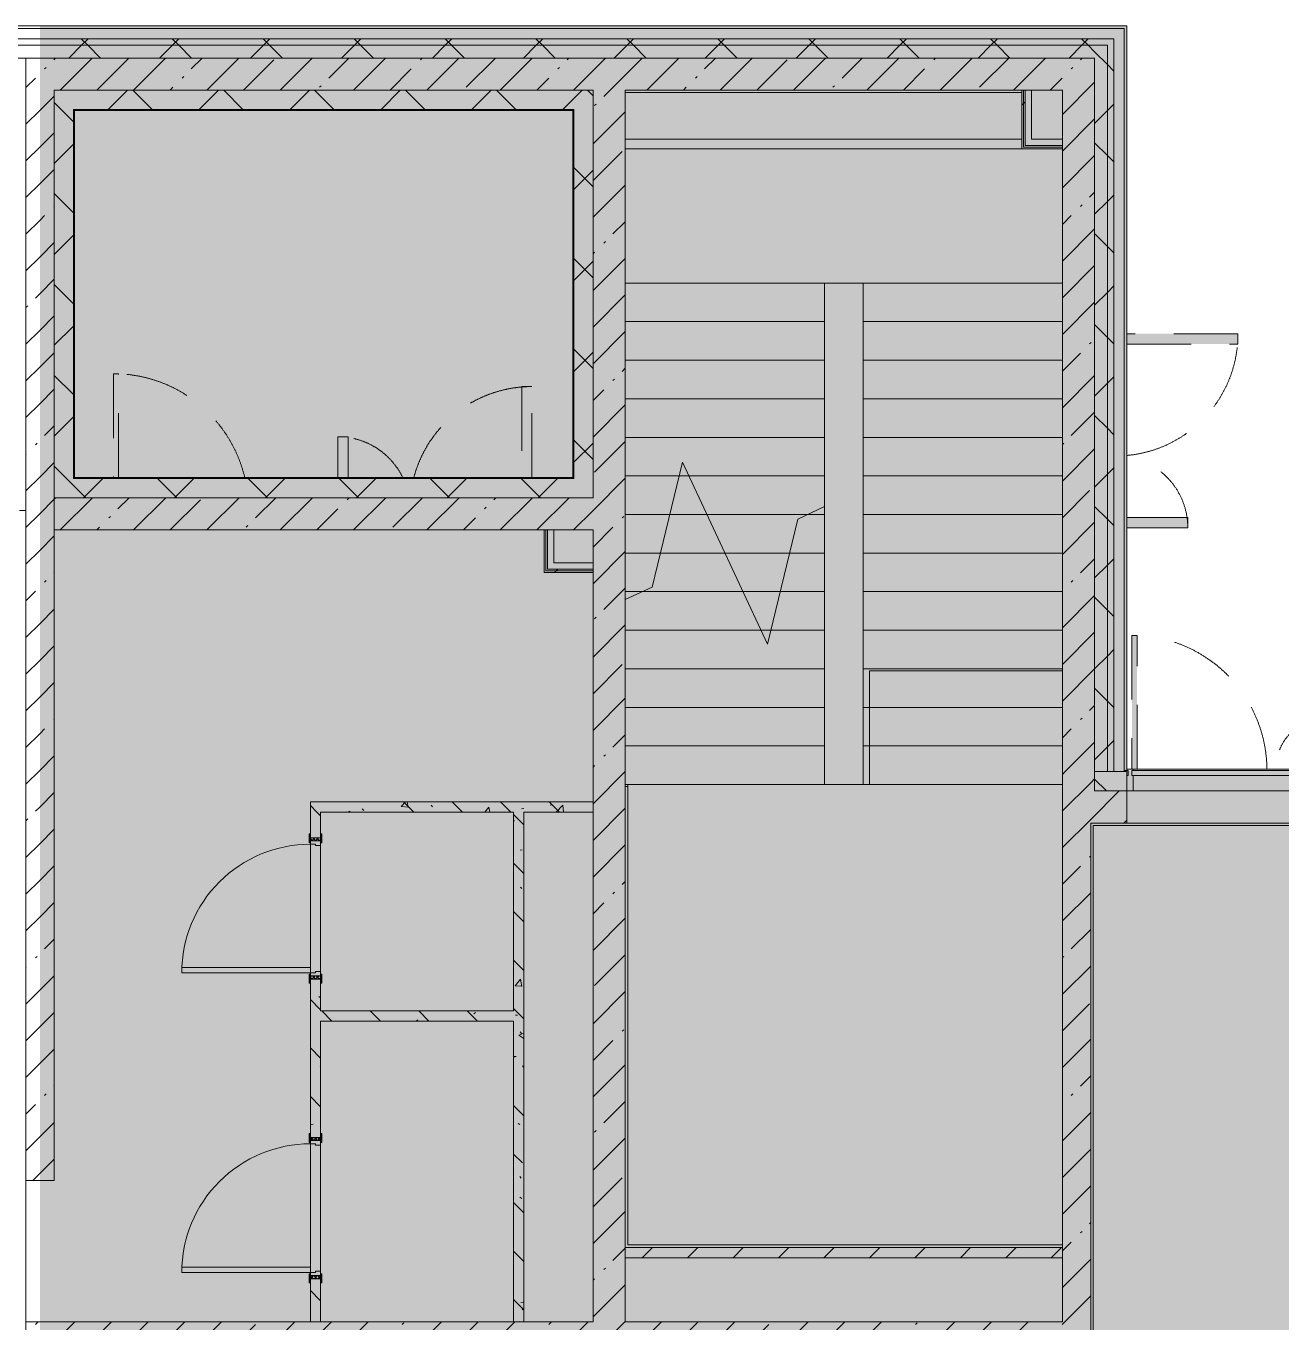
# Model space of a CAD drawing. Header units: millimetres. Extents: x 81633 to 280618, y -8553 to 29000.
# Drawn here: x 230252 to 240012, y 17269 to 27350 of the extents above; entities that cross this region are included whole.
import ezdxf

# ---------------------------------------------------------------- set-up
doc = ezdxf.new("R2010")
doc.units = ezdxf.units.MM
doc.linetypes.add('200_ШТРИХ__ш1_п0_6_', pattern=[800, 500, -300])
doc.layers.add('A-DETL-GENF-3', color=7, linetype='Continuous', lineweight=9, true_color=0xc0c0c0, transparency=0.4)
for name, color, linetype, lineweight in [('A-DETL-MBND-1', 7, '200_ШТРИХ__ш1_п0_6_', 9), ('A-GLAZ-3', 7, 'Continuous', 5), ('A-GLAZ-CWMG-2', 7, 'Continuous', 5), ('A-WALL-2', 7, 'Continuous', 5), ('I-WALL-5', 7, 'Continuous', 5)]:
    doc.layers.add(name, color=color, linetype=linetype, lineweight=lineweight)
for name, color, linetype, lineweight, true_color in [('A-DOOR-3', 7, 'Continuous', 5, 0xb7b7b7), ('A-DOOR-4', 7, 'Continuous', 5, 0xe2e2e2), ('A-DOOR-5', 7, 'Continuous', 5, 0xaaaaaa), ('A-DOOR-FRAM-2', 7, 'Continuous', 5, 0xe2e2e2), ('A-DOOR-FRAM-3', 7, 'Continuous', 5, 0xb7b7b7), ('A-DOOR-FRAM-4', 7, 'Continuous', 5, 0xaaaaaa), ('A-FLOR-2', 7, 'Continuous', 5, 0xaaaaaa), ('A-FLOR-3', 7, 'Continuous', 5, 0xb7b7b7), ('A-GLAZ-2', 7, 'Continuous', 5, 0x737373), ('A-GLAZ-CWMG-4', 7, 'Continuous', 5, 0x737373), ('A-WALL-3', 7, 'Continuous', 5, 0x737373), ('A-WALL-4', 7, 'Continuous', 9, 0x737373), ('I-WALL-4', 7, 'Continuous', 9, 0xe7e7e7), ('I-WALL-6', 7, 'Continuous', 5, 0x737373), ('I-WALL-7', 7, 'Continuous', 5, 0x787878), ('S-STRS-3', 7, 'Continuous', 5, 0x737373), ('S-STRS-MBND-3', 7, 'Continuous', 5, 0x737373)]:
    doc.layers.add(name, color=color, linetype=linetype, lineweight=lineweight, true_color=true_color)
pattern_1 = [(45, (145501.93, 0), (-353.5534, 353.5534), []), (135, (145501.93, 0), (-353.5534, -353.5534), [])]
pattern_2 = [(45, (145501.93, 0), (-285.1231, 285.1231), []), (45, (145787.05, 0), (-285.1231, 285.1231), [504.031, -100.806, 16.764, -84.042])]
pattern_3 = [(135, (145501.93, 0), (-377.1708, -377.1708), [533.4, -88.9, 17.78, -88.9]), (135, (145501.93, 376.94), (-377.1708, -377.1708), []), (50, (145501.93, 0), (637.6445, -55.7866), [66.675, -733.425]), (355, (145501.9, 0), (-123.3494, 668.699), [53.34, -586.74]), (100.451, (145555.07, -4.65), (514.299, 612.908), [56.665, -623.315]), (46.184, (145501.9, 177.8), (948.7764, -147.15), [100.012, -1100.137]), (96.636, (145581, 165.5), (830.909, 865.997), [84.998, -934.973]), (351.184, (145501.9, 177.8), (830.918, 865.988), [80.01, -880.11]), (21, (145590.83, 133.35), (530.6506, -357.9283), [66.675, -733.425]), (326, (145590.8, 133.35), (216.308, 644.6585), [53.34, -586.74]), (71.451, (145635.05, 103.5), (746.9596, 286.7243), [56.665, -623.315]), (37.5, (145501.93, 0), (10.81053, 295.9426), [16.764, -562.864, 16.764, -578.866, -588.962]), (37.5, (145501.93, 0), (10.81053, 295.9426), [-1175.258, 16.764, -572.198]), (7.5, (145501.93, 0), (233.8692, 350.6318), [16.764, -322.834, 16.764, -549.529, -224.472]), (7.5, (145501.93, 0), (233.8692, 350.6318), [-905.891, 16.764, -207.708]), (327.5, (145303.68, 0), (474.5678, -20.0513), [16.764, -205.486, 16.764, -676.656, -920.115]), (327.5, (145303.68, 0), (474.5678, -20.0513), [-915.67, 16.764, -903.351]), (317.5, (145214.8, 0), (518.4522, 88.9934), [16.764, -272.161, 16.764, -443.738, -653.415]), (317.5, (145214.8, 0), (518.4522, 88.9934), [-749.427, 16.764, -636.651])]
pattern_4 = [(45, (145501.9, 0), (-530.33, 530.33), []), (135, (145501.9, 0), (-530.33, -530.33), [])]

# ---------------------------------------------------------------- blocks, each defined once
blk = doc.blocks.new('110_Дверь_СКБ_2Ст_Внутренняя - ДН-7д_л__ ДОО_Дв_1450x2100h_Загрузочная_ Помещение холодильных камер-21737406-2_3_3_птичка')
at = {"layer": 'A-DETL-MBND-1'}
for points in [[(767.5, 283), (767.5, 990), (687.5, 990), (687.5, 283)], [(-662.5, 283), (-662.5, 600), (-742.5, 600), (-742.5, 283)]]:
    blk.add_hatch(color=256, dxfattribs=at).paths.add_polyline_path(points)
for p, q in [((767.5, 990), (687.5, 990)), ((687.5, 990), (687.5, 283)), ((767.5, 283), (767.5, 990)), ((-742.5, 600), (-742.5, 283)), ((-662.5, 600), (-742.5, 600)), ((-662.5, 283), (-662.5, 600))]:
    blk.add_line(p, q, dxfattribs=at)
for centre, radius, start, end in [((767.5, 40), 950, 90, 165), ((-742.5, 40), 560, 26.05405, 90)]:
    blk.add_arc(centre, radius, start, end, dxfattribs=at)
blk = doc.blocks.new('110_Дверь_СКБ_1Ст_Внутренняя1 - ДН-6д_ ДОО_Дв_1150x2100-24253098-2_3_3_птичка')
at = {"layer": 'A-DETL-MBND-1'}
blk.add_hatch(color=256, dxfattribs=at).paths.add_polyline_path([(-472.5, 283), (-472.5, 1090), (-512.5, 1090), (-512.5, 283)])
for p, q in [((-512.5, 1090), (-512.5, 283)), ((-472.5, 1090), (-512.5, 1090)), ((-472.5, 283), (-472.5, 1090))]:
    blk.add_line(p, q, dxfattribs=at)
blk.add_arc((-512.5, 40), 1050, 13.41257, 90, dxfattribs=at)
blk = doc.blocks.new('110_Дверь_СКБ_2Ст_Внутренняя - ДН-4д_ ДОО_Дв_1450x2100h_Лестничная клетка-23615437-2_3_3_птичка')
at = {"layer": 'A-DETL-MBND-1'}
for points in [[(-663, 990), (-743, 990), (-743, 125), (-663, 125), (-663, 516)], [(767, 125), (767, 600), (687, 600), (687, 125)]]:
    blk.add_hatch(color=256, dxfattribs=at).paths.add_polyline_path(points)
for p, q in [((-743, 990), (-743, 125)), ((-663, 990), (-743, 990)), ((-663, 125), (-663, 990)), ((767, 600), (687, 600)), ((687, 600), (687, 125)), ((767, 125), (767, 600))]:
    blk.add_line(p, q, dxfattribs=at)
for centre, radius, start, end in [((-743, 40), 950, 5.1855, 90), ((767, 40), 560, 90, 171.0757)]:
    blk.add_arc(centre, radius, start, end, dxfattribs=at)
blk = doc.blocks.new('110_Дверь_СКБ_1Ст_Внутренняя1 - Д-3 _п_ 1100x2100h_много всего-32422909-2_3_3_птичка')
at = {"layer": 'A-DOOR-4'}
h = blk.add_hatch(color=256, dxfattribs=at)
h.paths.add_polyline_path([(-512.5, 40), (-512.5, -40), (-477.5, -40), (-477.5, 0), (-487.5, 0), (-487.5, 40)])
h.paths.add_polyline_path([(502.5, 0), (502.5, -40), (537.5, -40), (537.5, 40), (512.5, 40), (512.5, 0)])
at = {"layer": 'A-DOOR-5'}
h = blk.add_hatch(dxfattribs=at)
h.set_pattern_fill('FP_8', color=256, style=0, pattern_type=2)
h.set_pattern_definition([(135, (1751.41, 104.685), (-14.14214, -14.14214), []), (225, (1751.41, 104.685), (14.14214, -14.14214), [])])
h.paths.add_polyline_path([(537.5, -40), (562.5, -40), (562.5, 40), (537.5, 40)])
at = {"layer": 'A-DOOR-FRAM-2'}
for points in [[(-487.5, 1040), (-487.5, 40), (-447.5, 40), (-447.5, 1040)], [(-567.5, 40), (-497.5, 40), (-497.5, 48), (-567.5, 48)], [(522.5, 40), (592.5, 40), (592.5, 48), (522.5, 48)], [(-567.5, -48), (-497.5, -48), (-497.5, -40), (-567.5, -40)], [(522.5, -48), (592.5, -48), (592.5, -40), (522.5, -40)]]:
    blk.add_hatch(color=256, dxfattribs=at).paths.add_polyline_path(points)
at = {"layer": 'A-DOOR-FRAM-4'}
h = blk.add_hatch(dxfattribs=at)
h.set_pattern_fill('FP_9', color=256, style=0, pattern_type=2)
h.set_pattern_definition([(45, (-371.384, 104.685), (-14.1421, 14.1421), []), (135, (-371.384, 104.685), (-14.1421, -14.1421), [])])
h.paths.add_polyline_path([(-537.5, -40), (-512.5, -40), (-512.5, 40), (-537.5, 40)])
at = {"layer": 'A-DOOR-3'}
for p, q in [((-487.5, 1040), (-487.5, 40)), ((-447.5, 1040), (-487.5, 1040)), ((-447.5, 40), (-447.5, 1040)), ((-487.5, 40), (-447.5, 40))]:
    blk.add_line(p, q, dxfattribs=at)
blk.add_arc((-487.5, 40), 1000, 360, 90, dxfattribs=at)
at = {"layer": 'A-DOOR-FRAM-3'}
for p, q in [((-497.5, 48), (-567.5, 48)), ((-567.5, 48), (-567.5, 40)), ((-567.5, 40), (-497.5, 40)), ((-512.5, 40), (-537.5, 40)), ((-537.5, 40), (-537.5, -40)), ((-487.5, 40), (-512.5, 40)), ((-512.5, 40), (-512.5, -40)), ((-512.5, -40), (-512.5, 40)), ((-497.5, 40), (-512.5, 40)), ((-512.5, 40), (-512.5, 39)), ((-512.5, 39), (-497.5, 39)), ((-497.5, 40), (-497.5, 48)), ((-497.5, 39), (-497.5, 40)), ((-487.5, 0), (-487.5, 40)), ((-477.5, 0), (-487.5, 0)), ((-477.5, -40), (-477.5, 0)), ((512.5, 0), (502.5, 0)), ((502.5, 0), (502.5, -40)), ((512.5, 40), (512.5, 0)), ((537.5, 40), (512.5, 40)), ((592.5, 48), (522.5, 48)), ((522.5, 48), (522.5, 40)), ((537.5, 40), (522.5, 40)), ((522.5, 40), (522.5, 39)), ((522.5, 40), (592.5, 40)), ((522.5, 39), (537.5, 39)), ((537.5, -40), (537.5, 40)), ((562.5, 40), (537.5, 40)), ((537.5, 40), (537.5, -40)), ((537.5, 39), (537.5, 40)), ((562.5, -40), (562.5, 40)), ((592.5, 40), (592.5, 48)), ((-497.5, -40), (-567.5, -40)), ((-567.5, -40), (-567.5, -48)), ((-567.5, -48), (-497.5, -48)), ((-537.5, -40), (-512.5, -40)), ((-497.5, -39), (-512.5, -39)), ((-512.5, -39), (-512.5, -40)), ((-512.5, -40), (-477.5, -40)), ((-512.5, -40), (-497.5, -40)), ((-497.5, -40), (-497.5, -39)), ((-497.5, -48), (-497.5, -40)), ((502.5, -40), (537.5, -40)), ((537.5, -39), (522.5, -39)), ((522.5, -39), (522.5, -40)), ((522.5, -40), (537.5, -40)), ((592.5, -40), (522.5, -40)), ((522.5, -40), (522.5, -48)), ((522.5, -48), (592.5, -48)), ((537.5, -40), (537.5, -39)), ((537.5, -40), (562.5, -40)), ((592.5, -48), (592.5, -40))]:
    blk.add_line(p, q, dxfattribs=at)
blk = doc.blocks.new('DRS_ДПУ_распашная__2Ст_Прямоугольная1 - ВН-4_ Нр_ДО_1500х2200 глухая-26741401-2_3_3_птичка')
at = {"layer": 'A-DETL-MBND-1'}
h = blk.add_hatch(color=256, dxfattribs=at)
h.paths.add_polyline_path([(-760, 10), (-730, 10), (-730, 1050), (-770, 1050), (-770, 10)])
h.paths.add_polyline_path([(-760, 0), (-760, 10), (-770, 0)])
h = blk.add_hatch(color=256, dxfattribs=at)
h.paths.add_polyline_path([(760, 0), (770, 0), (760, 10)])
h.paths.add_polyline_path([(730, 10), (770, 10), (770, 423), (730, 423), (730, 40)])
for p, q in [((-770, 1050), (-770, 10)), ((-730, 1050), (-770, 1050)), ((-730, 10), (-730, 1050)), ((770, 423), (730, 423)), ((730, 423), (730, 10)), ((770, 10), (770, 423))]:
    blk.add_line(p, q, dxfattribs=at)
for centre, radius, start, end in [((-770, 0), 1050, 0.552, 90), ((770, 0), 423, 90, 178.6103)]:
    blk.add_arc(centre, radius, start, end, dxfattribs=at)
blk = doc.blocks.new('Прямоугольный импост - Импост структурный с накладкой - 170мм-23713232-2_3_3_птичка')
at = {"layer": 'A-DETL-MBND-1'}
blk.add_line((0, 0), (-10, 0), dxfattribs=at)
blk = doc.blocks.new('Прямоугольный импост - Импост структурный с накладкой - 170мм-22874499-2_3_3_птичка')
at = {"layer": 'A-GLAZ-CWMG-2'}
for p, q in [((-40, 0), (-50, 0)), ((-50, 0), (-50, -10)), ((0, 0), (-10, 0)), ((0, -10), (0, 0)), ((-50, -10), (0, -10))]:
    blk.add_line(p, q, dxfattribs=at)
at = {"layer": 'A-GLAZ-CWMG-4'}
for p, q in [((0, 160), (-50, 160)), ((-50, 160), (-50, 40)), ((0, 40), (0, 160)), ((-50, 40), (-40, 40)), ((-40, 40), (-40, 2)), ((-10, 2), (-10, 40)), ((-10, 40), (0, 40))]:
    blk.add_line(p, q, dxfattribs=at)
blk = doc.blocks.new('PNS_Панель прямоугольная1 - Нр_Стекло - 40мм-22959730-2_3_3_птичка')
at = {"layer": 'A-GLAZ-2'}
blk.add_line((-756, -40), (760, -40), dxfattribs=at)
at = {"layer": 'A-GLAZ-3'}
for p, q in [((-770, 0), (770, 0)), ((770, 0), (-770, 0))]:
    blk.add_line(p, q, dxfattribs=at)
blk = doc.blocks.new('Прямоугольный импост - Импост структурный с накладкой - 170мм-22855553-2_3_3_птичка')
at = {"layer": 'A-GLAZ-CWMG-2'}
for p, q in [((93360, 21560), (93360, 21570)), ((93360, 21570), (94880, 21570)), ((94880, 21570), (94880, 21560))]:
    blk.add_line(p, q, dxfattribs=at)
at = {"layer": 'A-GLAZ-CWMG-4'}
blk.add_line((93360, 21400), (94880, 21400), dxfattribs=at)
blk = doc.blocks.new('Зашивка приборов отопления33 - Зашивка приборов отопления-33324347-2_3_3_птичка')
at = {"layer": 'A-WALL-3'}
for p, q in [((124366, 19499), (121281, 19499)), ((121281, 19136), (124366, 19136)), ((124366, 19136), (121281, 19136)), ((121281, 19061), (124366, 19061))]:
    blk.add_line(p, q, dxfattribs=at)

msp = doc.modelspace()

# ---------------------------------------------------------------- hatches: boundary and pattern name
at = {"layer": 'A-DETL-GENF-3'}
msp.add_hatch(color=256, dxfattribs=at).paths.add_polyline_path([(270739.9, -258), (270739.9, 21558), (238809.9, 21558), (238809.9, 27348), (230361.9, 27348), (230361.9, 5750), (234703.9, 5750), (234703.9, -258), (270432.1, -258)])
at = {"layer": 'A-WALL-2'}
h = msp.add_hatch(dxfattribs=at)
h.set_pattern_fill('FP_80', color=256, style=0, pattern_type=2)
h.set_pattern_definition(pattern_1)
h.paths.add_polyline_path([(230361.9, 27200), (230361.9, 27250), (225851.9, 27250), (225851.9, 27200), (226710.8, 27200)])
h.paths.add_polyline_path([(222546.9, 27200), (223351.9, 27200), (223351.9, 27250), (221841.9, 27250), (221841.9, 27200)])
h.paths.add_polyline_path([(211661.9, 27200), (213461.9, 27200), (213461.9, 27250), (211661.9, 27250)])
h.paths.add_polyline_path([(210055.1, 27200), (210761.9, 27200), (210761.9, 27250), (209681.9, 27250), (209681.9, 27200)])
h.paths.add_polyline_path([(218383, 27200), (219741.9, 27200), (219741.9, 27250), (214361.9, 27250), (214361.9, 27200), (216301, 27200)])
h.paths.add_polyline_path([(199362.1, 27200), (200511.8, 27200), (200511.8, 27250), (199362.1, 27250)])
h.paths.add_polyline_path([(195481.4, 27200), (196262.1, 27200), (196262.1, 27250), (195162.2, 27250), (195162.2, 27200)])
h.paths.add_polyline_path([(201411.8, 27200), (202661.9, 27200), (202661.9, 27250), (201411.8, 27250)])
h.paths.add_polyline_path([(206257.1, 27200), (206541.9, 27200), (206541.9, 27250), (205361.9, 27250), (205361.9, 27200), (205891.2, 27200)])
h.paths.add_polyline_path([(193399.4, 27200), (194262.2, 27200), (194262.2, 27250), (193008.9, 27250), (193008.9, 27200)])
h.paths.add_polyline_path([(189235.5, 27200), (189908.9, 27200), (189908.9, 27250), (187511.9, 27250), (187511.9, 27200), (187561.9, 27200)])
h = msp.add_hatch(dxfattribs=at)
h.set_pattern_fill('FP_80', color=256, style=0, pattern_type=2)
h.set_pattern_definition(pattern_1)
h.paths.add_polyline_path([(235038.7, 27200), (238661.9, 27200), (238661.9, 27250), (230361.9, 27250), (230361.9, 27200), (230874.8, 27200)])
h = msp.add_hatch(dxfattribs=at)
h.set_pattern_fill('FP_80', color=256, style=0, pattern_type=2)
h.set_pattern_definition(pattern_1)
h.paths.add_polyline_path([(238661.9, 21550), (238711.9, 21550), (238711.9, 27250), (238661.9, 27250), (238661.9, 21558)])
h = msp.add_hatch(dxfattribs=at)
h.set_pattern_fill('FP_80', color=256, style=0, pattern_type=2)
h.set_pattern_definition(pattern_1)
h.paths.add_polyline_path([(229701.9, 27100), (230361.9, 27100), (230361.9, 27200), (225851.9, 27200), (225851.9, 27100), (226710.8, 27100)])
h.paths.add_polyline_path([(210761.9, 27100), (210761.9, 27200), (209681.9, 27200), (209681.9, 27100), (210457.1, 27100)])
h.paths.add_polyline_path([(212137.1, 27100), (213461.9, 27100), (213461.9, 27200), (211661.9, 27200), (211661.9, 27100)])
h.paths.add_polyline_path([(223351.9, 27100), (223351.9, 27200), (221841.9, 27200), (221841.9, 27100), (222751.9, 27100)])
h.paths.add_polyline_path([(215811.9, 27100), (219741.9, 27100), (219741.9, 27200), (214361.9, 27200), (214361.9, 27100)])
h.paths.add_polyline_path([(206541.9, 27100), (206541.9, 27200), (205361.9, 27200), (205361.9, 27100), (206257.1, 27100)])
h.paths.add_polyline_path([(201727.3, 27100), (202661.9, 27100), (202661.9, 27200), (201411.8, 27200), (201411.8, 27100)])
h.paths.add_polyline_path([(199645.3, 27100), (200511.8, 27100), (200511.8, 27200), (199362.1, 27200), (199362.1, 27100)])
h.paths.add_polyline_path([(187561.9, 27100), (189908.9, 27100), (189908.9, 27200), (187561.9, 27200)])
h.paths.add_polyline_path([(195866.7, 27100), (196262.1, 27100), (196262.1, 27200), (195162.2, 27200), (195162.2, 27100), (195481.4, 27100)])
h.paths.add_polyline_path([(193399.4, 27100), (194262.2, 27100), (194262.2, 27200), (193008.9, 27200), (193008.9, 27100)])
h = msp.add_hatch(dxfattribs=at)
h.set_pattern_fill('FP_80', color=256, style=0, pattern_type=2)
h.set_pattern_definition(pattern_1)
h.paths.add_polyline_path([(238561.9, 27100), (238561.9, 27200), (230361.9, 27200), (230361.9, 27100), (235038.7, 27100)])
h = msp.add_hatch(dxfattribs=at)
h.set_pattern_fill('FP_80', color=256, style=0, pattern_type=2)
h.set_pattern_definition(pattern_1)
h.paths.add_polyline_path([(238661.9, 21550), (238661.9, 27200), (238561.9, 27200), (238561.9, 21550)])
h = msp.add_hatch(dxfattribs=at)
h.set_pattern_fill('FP_80', color=256, style=0, pattern_type=2)
h.set_pattern_definition(pattern_1)
h.paths.add_polyline_path([(230471.9, 23680), (230621.9, 23680), (230621.9, 26850), (230471.9, 26850), (230471.9, 23985.2)])
h = msp.add_hatch(dxfattribs=at)
h.set_pattern_fill('FP_80', color=256, style=0, pattern_type=2)
h.set_pattern_definition(pattern_1)
h.paths.add_polyline_path([(234511.9, 26700), (234511.9, 26850), (230621.9, 26850), (230624.9, 26700), (234508.9, 26700)])
h = msp.add_hatch(dxfattribs=at)
h.set_pattern_fill('FP_80', color=256, style=0, pattern_type=2)
h.set_pattern_definition(pattern_1)
h.paths.add_polyline_path([(234511.9, 23680), (234661.9, 23680), (234661.9, 26850), (234511.9, 26850), (234511.9, 23830)])
h = msp.add_hatch(dxfattribs=at)
h.set_pattern_fill('FP_80', color=256, style=0, pattern_type=2)
h.set_pattern_definition(pattern_1)
h.paths.add_polyline_path([(232956.7, 23680), (234511.9, 23680), (234508.9, 23830), (230621.9, 23830), (230621.9, 23680), (232436.2, 23680)])
h = msp.add_hatch(dxfattribs=at)
h.set_pattern_fill('FP_80', color=256, style=0, pattern_type=2)
h.set_pattern_definition(pattern_1)
h.paths.add_polyline_path([(270731.9, 21400), (270731.9, 21550), (265652.1, 21550), (265652.1, 21400), (270581.9, 21400)])
h.paths.add_polyline_path([(264752.1, 21400), (264752.1, 21550), (263402.4, 21550), (263402.4, 21400), (264186.2, 21400)])
h.paths.add_polyline_path([(255851.9, 21400), (256751.9, 21400), (256751.9, 21550), (255452.4, 21550), (255452.4, 21400)])
h.paths.add_polyline_path([(253252.4, 21400), (254552.4, 21400), (254552.4, 21550), (253252.4, 21550)])
h.paths.add_polyline_path([(252352.4, 21400), (252352.4, 21550), (251052.1, 21550), (251052.1, 21400), (251694.4, 21400)])
h.paths.add_polyline_path([(257651.9, 21400), (258802.4, 21400), (258802.4, 21550), (257651.9, 21550)])
h.paths.add_polyline_path([(262104.2, 21400), (262502.4, 21400), (262502.4, 21550), (261102.4, 21550), (261102.4, 21400), (261602.4, 21400)])
h.paths.add_polyline_path([(247551.9, 21400), (248752.1, 21400), (248752.1, 21550), (247551.9, 21550)])
h.paths.add_polyline_path([(238561.9, 21400), (238811.9, 21400), (238807.9, 21550), (238561.9, 21550)])
h.paths.add_polyline_path([(246651.9, 21400), (246651.9, 21550), (242111.9, 21550), (242111.9, 21400), (246489.5, 21400)])
at = {"layer": 'I-WALL-4'}
for points in [[(238071.9, 26420), (238071.9, 26850), (238021.9, 26850), (238021.9, 26420)], [(238311.9, 26420), (238311.9, 26470), (238071.9, 26470), (238071.9, 26420), (238161.6, 26420)], [(234356.9, 23125), (234356.9, 23430), (234306.9, 23430), (234306.9, 23125)], [(234356.9, 23125), (234661.9, 23125), (234661.9, 23175), (234356.9, 23175)]]:
    msp.add_hatch(color=256, dxfattribs=at).paths.add_polyline_path(points)
at = {"layer": 'I-WALL-5'}
h = msp.add_hatch(dxfattribs=at)
h.set_pattern_fill('FP_88', color=256, style=0, pattern_type=2)
h.set_pattern_definition(pattern_2)
h.paths.add_polyline_path([(230361.9, 18370), (230361.9, 27100), (230251.9, 27100), (230251.9, 18370)])
h = msp.add_hatch(dxfattribs=at)
h.set_pattern_fill('FP_88', color=256, style=0, pattern_type=2)
h.set_pattern_definition(pattern_2)
h.paths.add_polyline_path([(230471.9, 18370), (230471.9, 27100), (230361.9, 27100), (230361.9, 18370)])
h = msp.add_hatch(dxfattribs=at)
h.set_pattern_fill('FP_88', color=256, style=0, pattern_type=2)
h.set_pattern_definition(pattern_2)
h.paths.add_polyline_path([(231088.5, 26850), (234661.9, 26850), (234661.9, 27100), (230471.9, 27100), (230471.9, 26850), (230874.8, 26850)])
h = msp.add_hatch(dxfattribs=at)
h.set_pattern_fill('FP_88', color=256, style=0, pattern_type=2)
h.set_pattern_definition(pattern_2)
h.paths.add_polyline_path([(234911.9, 17270), (234911.9, 27100), (234661.9, 27100), (234661.9, 17270)])
h = msp.add_hatch(dxfattribs=at)
h.set_pattern_fill('FP_88', color=256, style=0, pattern_type=2)
h.set_pattern_definition(pattern_2)
h.paths.add_polyline_path([(237120.7, 26850), (238311.9, 26850), (238311.9, 27100), (234911.9, 27100), (234911.9, 26850), (235038.7, 26850)])
h = msp.add_hatch(dxfattribs=at)
h.set_pattern_fill('FP_88', color=256, style=0, pattern_type=2)
h.set_pattern_definition(pattern_2)
h.paths.add_polyline_path([(238531.9, 21550), (238561.9, 21558), (238561.9, 27100), (238311.9, 27100), (238311.9, 21550)])
h.paths.add_polyline_path([(238531.9, 21400), (238561.9, 21400), (238561.9, 21550), (238531.9, 21550)])
h = msp.add_hatch(dxfattribs=at)
h.set_pattern_fill('FP_174', color=256, style=0, pattern_type=2)
h.set_pattern_definition(pattern_4)
h.paths.add_polyline_path([(238009.4, 26395), (238009.4, 26850), (237996.9, 26850), (237996.9, 26395)])
h = msp.add_hatch(dxfattribs=at)
h.set_pattern_fill('FP_174', color=256, style=0, pattern_type=2)
h.set_pattern_definition(pattern_4)
h.paths.add_polyline_path([(238021.9, 26407.5), (238021.9, 26850), (238009.4, 26850), (238009.4, 26407.5)])
h = msp.add_hatch(dxfattribs=at)
h.set_pattern_fill('FP_88', color=256, style=0, pattern_type=2)
h.set_pattern_definition(pattern_2)
h.paths.add_polyline_path([(232956.7, 23430), (234661.9, 23430), (234661.9, 23680), (230471.9, 23680), (230471.9, 23430), (232436.2, 23430)])
h = msp.add_hatch(dxfattribs=at)
h.set_pattern_fill('FP_174', color=256, style=0, pattern_type=2)
h.set_pattern_definition(pattern_4)
h.paths.add_polyline_path([(234294.4, 23100), (234661.9, 23100), (234661.9, 23112.5), (234294.4, 23112.5)])
h = msp.add_hatch(dxfattribs=at)
h.set_pattern_fill('FP_174', color=256, style=0, pattern_type=2)
h.set_pattern_definition(pattern_4)
h.paths.add_polyline_path([(234518.2, 23112.5), (234661.9, 23112.5), (234661.9, 23125), (234306.9, 23125), (234306.9, 23112.5), (234356.9, 23112.5)])
h = msp.add_hatch(dxfattribs=at)
h.set_pattern_fill('FP_88', color=256, style=0, pattern_type=2)
h.set_pattern_definition(pattern_2)
h.paths.add_polyline_path([(238501.9, 13400), (238531.9, 13400), (238531.9, 13620), (238501.9, 13620), (238501.9, 13628), (238531.9, 13628), (238531.9, 21550), (238311.9, 21550), (238311.9, 13400)])
h = msp.add_hatch(dxfattribs=at)
h.set_pattern_fill('FP_88', color=256, style=0, pattern_type=2)
h.set_pattern_definition(pattern_2)
h.paths.add_polyline_path([(246081.9, 21150), (246081.9, 21400), (242111.9, 21400), (242111.9, 21150), (245821.9, 21150)])
h.paths.add_polyline_path([(238704, 21150), (238811.9, 21150), (238809.9, 21400), (238531.9, 21400), (238531.9, 21150), (238682.1, 21150)])
h = msp.add_hatch(dxfattribs=at)
h.set_pattern_fill('FP_92', color=256, style=0, pattern_type=2)
h.set_pattern_definition([(45, (145501.93, 0), (-176.7767, 176.7767), [])])
h.paths.add_polyline_path([(236785.6, 17770), (238311.9, 17770), (238311.9, 17850), (234911.9, 17850), (234911.9, 17770), (235038.7, 17770)])
h = msp.add_hatch(dxfattribs=at)
h.set_pattern_fill('FP_88', color=256, style=0, pattern_type=2)
h.set_pattern_definition(pattern_2)
h.paths.add_polyline_path([(230361.9, 16300), (230361.9, 17270), (230251.9, 17270), (230251.9, 16300)])
h = msp.add_hatch(dxfattribs=at)
h.set_pattern_fill('FP_88', color=256, style=0, pattern_type=2)
h.set_pattern_definition(pattern_2)
h.paths.add_polyline_path([(230471.9, 16300), (230471.9, 17270), (230361.9, 17270), (230361.9, 16300)])
h = msp.add_hatch(dxfattribs=at)
h.set_pattern_fill('FP_88', color=256, style=0, pattern_type=2)
h.set_pattern_definition(pattern_2)
h.paths.add_polyline_path([(231771.9, 17050), (231991.9, 17050), (231991.9, 17270), (230471.9, 17270), (230471.9, 17050), (230874.8, 17050)])
h = msp.add_hatch(dxfattribs=at)
h.set_pattern_fill('FP_88', color=256, style=0, pattern_type=2)
h.set_pattern_definition(pattern_2)
h.paths.add_polyline_path([(238311.9, 17050), (238311.9, 17270), (231991.9, 17270), (231991.9, 17050), (237639, 17050)])
at = {"layer": 'I-WALL-7'}
h = msp.add_hatch(dxfattribs=at)
h.set_pattern_fill('FP_95', color=256, style=0, pattern_type=2)
h.set_pattern_definition(pattern_3)
h.paths.add_polyline_path([(234123.6, 21235.8), (234661.9, 21235.8), (234661.9, 21315.8), (232463.6, 21315.8), (232463.6, 21235.8), (234043.6, 21235.8)])
h = msp.add_hatch(dxfattribs=at)
h.set_pattern_fill('FP_95', color=256, style=0, pattern_type=2)
h.set_pattern_definition(pattern_3)
h.paths.add_polyline_path([(232463.6, 17270), (232543.6, 17270), (232543.6, 17605.4), (232463.6, 17605.4), (232463.6, 17477.2)])
h.paths.add_polyline_path([(232463.6, 18705.4), (232543.6, 18705.4), (232543.6, 19935.8), (232463.6, 19935.8), (232463.6, 18735.4)])
h.paths.add_polyline_path([(232543.6, 21035.8), (232543.6, 21235.8), (232463.6, 21235.8), (232463.6, 21035.8)])
h = msp.add_hatch(dxfattribs=at)
h.set_pattern_fill('FP_95', color=256, style=0, pattern_type=2)
h.set_pattern_definition(pattern_3)
h.paths.add_polyline_path([(234123.6, 16180), (234123.6, 17050), (234043.6, 17050), (234043.6, 16180)])
h.paths.add_polyline_path([(234043.6, 17270), (234123.6, 17270), (234123.6, 21235.8), (234043.6, 21235.8), (234043.6, 17477.2)])
h = msp.add_hatch(dxfattribs=at)
h.set_pattern_fill('FP_95', color=256, style=0, pattern_type=2)
h.set_pattern_definition(pattern_3)
h.paths.add_polyline_path([(234043.6, 19610), (234043.6, 19690), (232543.6, 19690), (232543.6, 19610), (232956.7, 19610)])

# ---------------------------------------------------------------- linework, layer by layer
at = {"layer": 'A-FLOR-2'}
for p, q in [((230251.9, 23580), (230201.9, 23580)), ((230251.9, 18370), (230251.9, 17270))]:
    msp.add_line(p, q, dxfattribs=at)
at = {"layer": 'A-FLOR-3'}
for p, q in [((238311.9, 22335), (236811.9, 22335)), ((236811.9, 22335), (236811.9, 21450)), ((234932.9, 21435), (234911.9, 21435)), ((234932.9, 21450), (234932.9, 17871)), ((238311.9, 21450), (236461.9, 21450)), ((238551.9, 21130), (238551.9, 13628)), ((240681.9, 21130), (238551.9, 21130)), ((240681.9, 21150), (238811.9, 21150)), ((234932.9, 17871), (238311.9, 17871))]:
    msp.add_line(p, q, dxfattribs=at)
at = {"layer": 'A-WALL-2'}
for p, q in [((238811.9, 27350), (195162.2, 27350)), ((238811.9, 21558), (238811.9, 27350))]:
    msp.add_line(p, q, dxfattribs=at)
at = {"layer": 'A-WALL-3'}
for p, q in [((229701.9, 27100), (238561.9, 27100)), ((230629.9, 23838), (230629.9, 26692)), ((230629.9, 26692), (234503.9, 26692)), ((234503.9, 26692), (234503.9, 23838)), ((234503.9, 23838), (230629.9, 23838)), ((230471.9, 23680), (234661.9, 23680)), ((238811.9, 21400), (238811.9, 21556.6))]:
    msp.add_line(p, q, dxfattribs=at)
at = {"layer": 'A-WALL-4'}
for p, q in [((238791.9, 27330), (225851.9, 27330)), ((238791.9, 21550), (238791.9, 27330)), ((238711.9, 27250), (225851.9, 27250)), ((238711.9, 21550), (238711.9, 27250)), ((238661.9, 27200), (225851.9, 27200)), ((238661.9, 21550), (238661.9, 27200)), ((238561.9, 27100), (238561.9, 21400)), ((230471.9, 26850), (230629.9, 26850)), ((234503.9, 26850), (234661.9, 26850)), ((234661.9, 23680), (234661.9, 26850)), ((238009.4, 26407.5), (238009.4, 26850)), ((238021.9, 26420), (238021.9, 26850)), ((230621.9, 23830), (230621.9, 26700)), ((230621.9, 26700), (234511.9, 26700)), ((230624.9, 23833), (230624.9, 26697)), ((230624.9, 26697), (234508.9, 26697)), ((234508.9, 26697), (234508.9, 23833)), ((234511.9, 26700), (234511.9, 23830)), ((238311.9, 26420), (238021.9, 26420)), ((238311.9, 26395), (238311.9, 26470)), ((238311.9, 26407.5), (238009.4, 26407.5)), ((230621.9, 23830), (234511.9, 23830)), ((230624.9, 23833), (234508.9, 23833)), ((234356.9, 23430), (234281.9, 23430)), ((234294.4, 23112.5), (234294.4, 23430)), ((234306.9, 23125), (234306.9, 23430)), ((234661.9, 23112.5), (234294.4, 23112.5)), ((234661.9, 23125), (234306.9, 23125)), ((234661.9, 23100), (234661.9, 23175)), ((238311.9, 21550), (238311.9, 21150)), ((238805.7, 21550), (238561.9, 21550)), ((238791.9, 21558), (238809.9, 21558)), ((238807.3, 21553), (238791.9, 21553)), ((238561.9, 21400), (238811.9, 21400)), ((234661.9, 21235.8), (234661.9, 21315.8)), ((234911.9, 17850), (234911.9, 17770)), ((238311.9, 17770), (238311.9, 17850)), ((232463.6, 17270), (232543.6, 17270)), ((234043.6, 17270), (234123.6, 17270))]:
    msp.add_line(p, q, dxfattribs=at)
at = {"layer": 'I-WALL-5'}
for p, q in [((230251.9, 27100), (230251.9, 18370)), ((230251.9, 17270), (230251.9, 16100))]:
    msp.add_line(p, q, dxfattribs=at)
at = {"layer": 'I-WALL-6'}
for p, q in [((238561.9, 27100), (234661.9, 27100)), ((230471.9, 18370), (230471.9, 26850)), ((230629.9, 26850), (234503.9, 26850)), ((234911.9, 17850), (234911.9, 26850)), ((234911.9, 26850), (238311.9, 26850)), ((237996.9, 26850), (237996.9, 26395)), ((238071.9, 26470), (238071.9, 26850)), ((238311.9, 26850), (238311.9, 26470)), ((238311.9, 26470), (238071.9, 26470)), ((237996.9, 26395), (238311.9, 26395)), ((238311.9, 26395), (238311.9, 17850)), ((230471.9, 23430), (234281.9, 23430)), ((234281.9, 23430), (234281.9, 23100)), ((234356.9, 23430), (234661.9, 23430)), ((234356.9, 23175), (234356.9, 23430)), ((234661.9, 23430), (234661.9, 23175)), ((234281.9, 23100), (234661.9, 23100)), ((234661.9, 23175), (234356.9, 23175)), ((234661.9, 23100), (234661.9, 21315.8)), ((238811.9, 21150), (238811.9, 21400)), ((234661.9, 21315.8), (232463.6, 21315.8)), ((232463.6, 21315.8), (232463.6, 21065.8)), ((232543.6, 21235.8), (234043.6, 21235.8)), ((232543.6, 21065.8), (232543.6, 21235.8)), ((234043.6, 21235.8), (234043.6, 19690)), ((234123.6, 21235.8), (234661.9, 21235.8)), ((234123.6, 17270), (234123.6, 21235.8)), ((234661.9, 21235.8), (234661.9, 17270)), ((238531.9, 13628), (238531.9, 21150)), ((238531.9, 21150), (238811.9, 21150)), ((232463.6, 20025.8), (232463.6, 20985.8)), ((232543.6, 20975.8), (232543.6, 19995.8)), ((232463.6, 19905.8), (232463.6, 18735.4)), ((232543.6, 19690), (232543.6, 19905.8)), ((234043.6, 19690), (232543.6, 19690)), ((232543.6, 18735.4), (232543.6, 19610)), ((232543.6, 19610), (234043.6, 19610)), ((234043.6, 19610), (234043.6, 17270)), ((232463.6, 17695.4), (232463.6, 18655.4)), ((232543.6, 18645.4), (232543.6, 17665.4)), ((230251.9, 18370), (230471.9, 18370)), ((238311.9, 17850), (234911.9, 17850)), ((234911.9, 17270), (234911.9, 17770)), ((234911.9, 17770), (238311.9, 17770)), ((238311.9, 17770), (238311.9, 17270)), ((232463.6, 17575.4), (232463.6, 17270)), ((232543.6, 17270), (232543.6, 17575.4)), ((232463.6, 17270), (230251.9, 17270)), ((234043.6, 17270), (232543.6, 17270)), ((234661.9, 17270), (234123.6, 17270)), ((238311.9, 17270), (234911.9, 17270))]:
    msp.add_line(p, q, dxfattribs=at)
at = {"layer": 'S-STRS-3'}
for p, q in [((234911.9, 25350), (236461.9, 25350)), ((234911.9, 25350), (236461.9, 25350)), ((236461.9, 25350), (236761.9, 25350)), ((236461.9, 25050), (236461.9, 25350)), ((238311.9, 25350), (236761.9, 25350)), ((236761.9, 25350), (236761.9, 25050)), ((238311.9, 25350), (236761.9, 25350)), ((234911.9, 25050), (236461.9, 25050)), ((234911.9, 25050), (236461.9, 25050)), ((236461.9, 24750), (236461.9, 25050)), ((236761.9, 25050), (236761.9, 24750)), ((238311.9, 25050), (236761.9, 25050)), ((238311.9, 25050), (236761.9, 25050)), ((234911.9, 24750), (236461.9, 24750)), ((234911.9, 24750), (236461.9, 24750)), ((236461.9, 24450), (236461.9, 24750)), ((236761.9, 24750), (236761.9, 24450)), ((238311.9, 24750), (236761.9, 24750)), ((238311.9, 24750), (236761.9, 24750)), ((234911.9, 24450), (236461.9, 24450)), ((234911.9, 24450), (236461.9, 24450)), ((236461.9, 24150), (236461.9, 24450)), ((236761.9, 24450), (236761.9, 24150)), ((238311.9, 24450), (236761.9, 24450)), ((238311.9, 24450), (236761.9, 24450)), ((234911.9, 24150), (236461.9, 24150)), ((234911.9, 24150), (236461.9, 24150)), ((236461.9, 23850), (236461.9, 24150)), ((236761.9, 24150), (236761.9, 23850)), ((238311.9, 24150), (236761.9, 24150)), ((238311.9, 24150), (236761.9, 24150)), ((234911.9, 23850), (235330.5, 23850)), ((234911.9, 23850), (235330.5, 23850)), ((235330.5, 23850), (235407.1, 23850)), ((235330.5, 23850), (235407.1, 23850)), ((235407.1, 23850), (236461.9, 23850)), ((235407.1, 23850), (236461.9, 23850)), ((236461.9, 23611.4), (236461.9, 23850)), ((236761.9, 23850), (236761.9, 23550)), ((238311.9, 23850), (236761.9, 23850)), ((238311.9, 23850), (236761.9, 23850)), ((236461.9, 23550), (236461.9, 23611.4)), ((234911.9, 23550), (235257.6, 23550)), ((234911.9, 23550), (235257.6, 23550)), ((235257.6, 23550), (235547, 23550)), ((235257.6, 23550), (235547, 23550)), ((235547, 23550), (236330.3, 23550)), ((235547, 23550), (236330.3, 23550)), ((236330.3, 23550), (236461.9, 23550)), ((236330.3, 23550), (236461.9, 23550)), ((236461.9, 23250), (236461.9, 23550)), ((236761.9, 23550), (236761.9, 23250)), ((238311.9, 23550), (236761.9, 23550)), ((238311.9, 23550), (236761.9, 23550)), ((234911.9, 23250), (235184.7, 23250)), ((234911.9, 23250), (235184.7, 23250)), ((235184.7, 23250), (235686.9, 23250)), ((235184.7, 23250), (235686.9, 23250)), ((235686.9, 23250), (236189.2, 23250)), ((235686.9, 23250), (236189.2, 23250)), ((236189.2, 23250), (236461.9, 23250)), ((236189.2, 23250), (236461.9, 23250)), ((236461.9, 22950), (236461.9, 23250)), ((236761.9, 23250), (236761.9, 22950)), ((238311.9, 23250), (236761.9, 23250)), ((238311.9, 23250), (236761.9, 23250)), ((234911.9, 22950), (235038.7, 22950)), ((234911.9, 22950), (235038.7, 22950)), ((235043.6, 22950), (235826.8, 22950)), ((235043.6, 22950), (235826.8, 22950)), ((235826.8, 22950), (236116.3, 22950)), ((235826.8, 22950), (236116.3, 22950)), ((236116.3, 22950), (236461.9, 22950)), ((236116.3, 22950), (236461.9, 22950)), ((236461.9, 22650), (236461.9, 22950)), ((236761.9, 22950), (236761.9, 22650)), ((238311.9, 22950), (236761.9, 22950)), ((238311.9, 22950), (236761.9, 22950)), ((234911.9, 22650), (235966.7, 22650)), ((234911.9, 22650), (235966.7, 22650)), ((235966.7, 22650), (236043.4, 22650)), ((235966.7, 22650), (236043.4, 22650)), ((236043.4, 22650), (236461.9, 22650)), ((236043.4, 22650), (236461.9, 22650)), ((236461.9, 22350), (236461.9, 22650)), ((236761.9, 22650), (236761.9, 22350)), ((238311.9, 22650), (236761.9, 22650)), ((238311.9, 22650), (236761.9, 22650)), ((234911.9, 22350), (236461.9, 22350)), ((234911.9, 22350), (236461.9, 22350)), ((236461.9, 22050), (236461.9, 22350)), ((238311.9, 22350), (236761.9, 22350)), ((234911.9, 22050), (236461.9, 22050)), ((234911.9, 22050), (236461.9, 22050)), ((236461.9, 21750), (236461.9, 22050)), ((234911.9, 21750), (236461.9, 21750)), ((234911.9, 21750), (236461.9, 21750)), ((236461.9, 21450), (236461.9, 21750)), ((234911.9, 21450), (236461.9, 21450)), ((234911.9, 21450), (236461.9, 21450))]:
    msp.add_line(p, q, dxfattribs=at)
at = {"layer": 'S-STRS-MBND-3'}
for p, q in [((234911.9, 26850), (234911.9, 25350)), ((238311.9, 26850), (234911.9, 26850)), ((238311.9, 25350), (238311.9, 26850)), ((234911.9, 25350), (236461.9, 25350)), ((234911.9, 23550), (234911.9, 25350)), ((234911.9, 25350), (236461.9, 25350)), ((236461.9, 25350), (236761.9, 25350)), ((236461.9, 23611.4), (236461.9, 25350)), ((238311.9, 25350), (236761.9, 25350)), ((236761.9, 25350), (236761.9, 21450)), ((238311.9, 25350), (236761.9, 25350)), ((238311.9, 25350), (238311.9, 21450)), ((234911.9, 25050), (236461.9, 25050)), ((234911.9, 25050), (236461.9, 25050)), ((238311.9, 25050), (236761.9, 25050)), ((238311.9, 25050), (236761.9, 25050)), ((234911.9, 24750), (236461.9, 24750)), ((234911.9, 24750), (236461.9, 24750)), ((238311.9, 24750), (236761.9, 24750)), ((238311.9, 24750), (236761.9, 24750)), ((234911.9, 24450), (236461.9, 24450)), ((234911.9, 24450), (236461.9, 24450)), ((238311.9, 24450), (236761.9, 24450)), ((238311.9, 24450), (236761.9, 24450)), ((234911.9, 24150), (236461.9, 24150)), ((234911.9, 24150), (236461.9, 24150)), ((238311.9, 24150), (236761.9, 24150)), ((238311.9, 24150), (236761.9, 24150)), ((235356.8, 23958.1), (235120.5, 22985.9)), ((236017.1, 22541.9), (235356.8, 23958.1)), ((234911.9, 23850), (235330.5, 23850)), ((234911.9, 23850), (235330.5, 23850)), ((235407.1, 23850), (236461.9, 23850)), ((235407.1, 23850), (236461.9, 23850)), ((238311.9, 23850), (236761.9, 23850)), ((238311.9, 23850), (236761.9, 23850)), ((236461.9, 23611.4), (236253.4, 23514.1)), ((234911.9, 23550), (235257.6, 23550)), ((234911.9, 23550), (235257.6, 23550)), ((235547, 23550), (236330.3, 23550)), ((235547, 23550), (236330.3, 23550)), ((236253.4, 23514.1), (236017.1, 22541.9)), ((238311.9, 23550), (236761.9, 23550)), ((238311.9, 23550), (236761.9, 23550)), ((234911.9, 23250), (235184.7, 23250)), ((234911.9, 23250), (235184.7, 23250)), ((235686.9, 23250), (236189.2, 23250)), ((235686.9, 23250), (236189.2, 23250)), ((238311.9, 23250), (236761.9, 23250)), ((238311.9, 23250), (236761.9, 23250)), ((235120.5, 22985.9), (234911.9, 22888.6)), ((234911.9, 22950), (235043.6, 22950)), ((234911.9, 22950), (235043.6, 22950)), ((235826.8, 22950), (236116.3, 22950)), ((235826.8, 22950), (236116.3, 22950)), ((238311.9, 22950), (236761.9, 22950)), ((238311.9, 22950), (236761.9, 22950)), ((235966.7, 22650), (236043.4, 22650)), ((235966.7, 22650), (236043.4, 22650)), ((238311.9, 22650), (236761.9, 22650)), ((238311.9, 22650), (236761.9, 22650)), ((238311.9, 22350), (236761.9, 22350)), ((238311.9, 22350), (236761.9, 22350)), ((238311.9, 22050), (236761.9, 22050)), ((238311.9, 22050), (236761.9, 22050)), ((238311.9, 21750), (236761.9, 21750)), ((238311.9, 21750), (236761.9, 21750)), ((238311.9, 21450), (236761.9, 21450))]:
    msp.add_line(p, q, dxfattribs=at)

# ---------------------------------------------------------------- block references
at = {"layer": 'A-DETL-MBND-1'}
for name, p, rotation in [('110_Дверь_СКБ_2Ст_Внутренняя - ДН-4д_ ДОО_Дв_1450x2100h_Лестничная клетка-23615437-2_3_3_птичка', (238686.9, 24212.5), 269.9999999999998), ('Прямоугольный импост - Импост структурный с накладкой - 170мм-23713232-2_3_3_птичка', (238811.9, 21560), 180)]:
    msp.add_blockref(name, p, dxfattribs=dict(at, rotation=rotation))
for name, p in [('110_Дверь_СКБ_1Ст_Внутренняя1 - ДН-6д_ ДОО_Дв_1150x2100-24253098-2_3_3_птичка', (231444.4, 23555)), ('110_Дверь_СКБ_2Ст_Внутренняя - ДН-7д_л__ ДОО_Дв_1450x2100h_Загрузочная_ Помещение холодильных камер-21737406-2_3_3_птичка', (233419.4, 23555)), ('DRS_ДПУ_распашная__2Ст_Прямоугольная1 - ВН-4_ Нр_ДО_1500х2200 глухая-26741401-2_3_3_птичка', (239621.9, 21560))]:
    msp.add_blockref(name, p, dxfattribs=at)
at = {"layer": 'A-DOOR-3', "rotation": 90}
for p in [(232503.6, 20473.3), (232503.6, 18142.9)]:
    msp.add_blockref('110_Дверь_СКБ_1Ст_Внутренняя1 - Д-3 _п_ 1100x2100h_много всего-32422909-2_3_3_птичка', p, dxfattribs=at)
at = {"layer": 'A-GLAZ-3'}
msp.add_blockref('PNS_Панель прямоугольная1 - Нр_Стекло - 40мм-22959730-2_3_3_птичка', (239621.9, 21560), dxfattribs=at)
at = {"layer": 'A-GLAZ-CWMG-2'}
msp.add_blockref('Прямоугольный импост - Импост структурный с накладкой - 170мм-22855553-2_3_3_птичка', (145501.9, 0), dxfattribs=at)
at = {"layer": 'A-GLAZ-CWMG-4', "rotation": 180}
msp.add_blockref('Прямоугольный импост - Импост структурный с накладкой - 170мм-22874499-2_3_3_птичка', (238811.9, 21560), dxfattribs=at)
at = {"layer": 'A-WALL-3'}
msp.add_blockref('Зашивка приборов отопления33 - Зашивка приборов отопления-33324347-2_3_3_птичка', (113631.1, 7333.7), dxfattribs=at)

doc.saveas('drawing.dxf')
